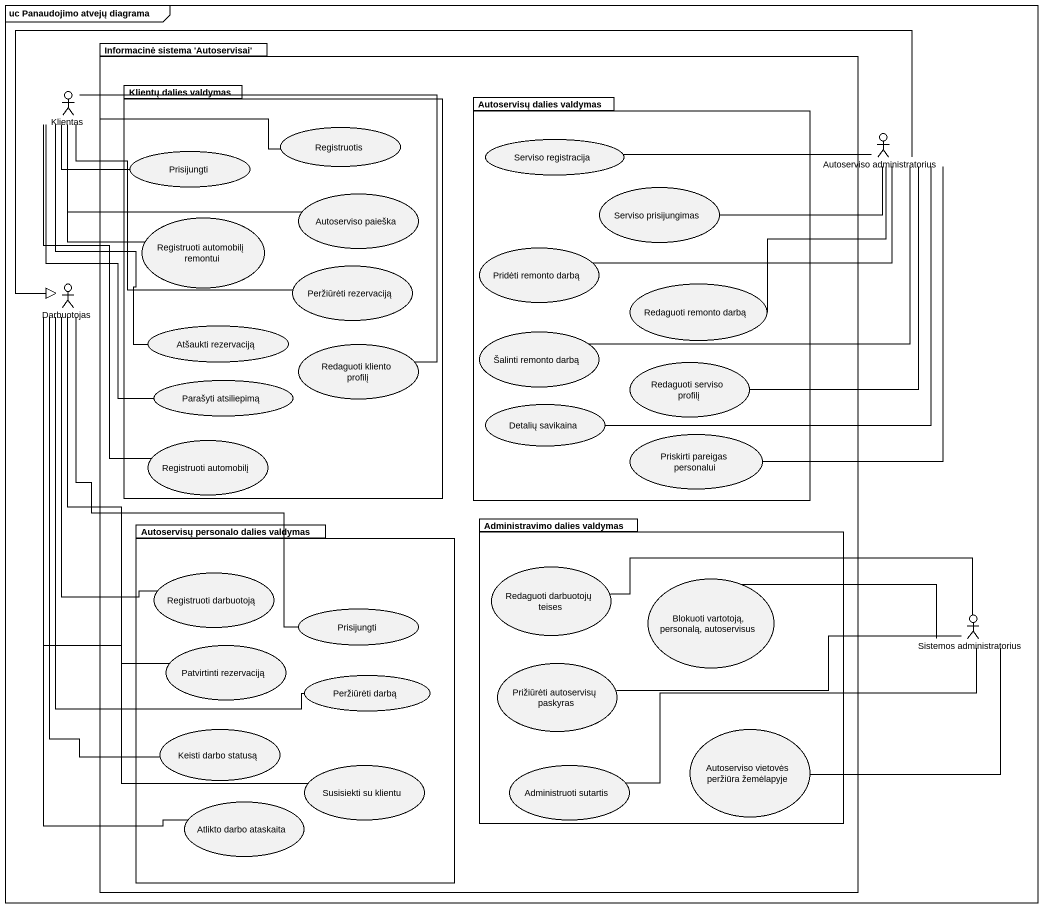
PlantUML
@startuml
mainframe uc Panaudojimo atvejų diagrama
package "Informacinė sistema 'Autoservisai'" as Informacinė_sistema {
  package "Klientų dalies valdymas" as Klientų_dalies_valdymas {
    usecase Registruotis
    usecase Prisijungti
    usecase "Registruoti automobilį remontui" as Registruoti_automobilį
    usecase "Autoserviso paieška" as Autoserviso_paieška
    usecase "Peržiūrėti rezervaciją" as Peržiūrėti_rezervaciją
    usecase "Atšaukti rezervaciją" as Atšaukti_rezervaciją
    usecase "Redaguoti kliento profilį" as Redaguoti_kliento_profilį
    usecase "Parašyti atsiliepimą" as Parašyti_atsiliepimą
    usecase "Registruoti automobilį" as Registruoti_automobilį_2
  }
  package "Autoservisų dalies valdymas" as Autoservisų_dalies_valdymas {
    usecase "Serviso registracija" as Serviso_registracija
    usecase "Serviso prisijungimas" as Serviso_prisijungimas
    usecase "Pridėti remonto darbą" as Pridėti_remonto_darbą
    usecase "Redaguoti remonto darbą" as Redaguoti_remonto_darbą
    usecase "Šalinti remonto darbą" as Šalinti_remonto_darbą
    usecase "Redaguoti serviso profilį" as Redaguoti_serviso_profilį
    usecase "Detalių savikaina" as Detalių_savikaina
    usecase "Priskirti pareigas personalui" as Priskirti_pareigas
  }
  package "Autoservisų personalo dalies valdymas" as Autoservisų_personalo {
    usecase "Registruoti darbuotoją" as Registruoti_darbuotoją
    usecase "Prisijungti" as Prisijungti_2
    usecase "Patvirtinti rezervaciją" as Patvirtinti_rezervaciją
    usecase "Peržiūrėti darbą" as Peržiūrėti_darbą
    usecase "Keisti darbo statusą" as Keisti_darbo_statusą
    usecase "Susisiekti su klientu" as Susisiekti_su_klientu
    usecase "Atlikto darbo ataskaita" as Atlikto_darbo_ataskaita
  }
  package "Administravimo dalies valdymas" as Administravimo_dalies {
    usecase "Redaguoti darbuotojų teises" as Redaguoti_darbuotojų_teises
    usecase "Blokuoti vartotoją, personalą, autoservisus" as Blokuoti_vartotoją
    usecase "Prižiūrėti autoservisų paskyras" as Prižiūrėti_autoservisų
    usecase "Autoserviso vietovės peržiūra žemėlapyje" as Autoserviso_vietovės
    usecase "Administruoti sutartis" as Administruoti_sutartis
  }
}
actor Klientas
actor "Autoserviso administratorius" as Autoserviso_administratorius
actor Darbuotojas
actor "Sistemos administratorius" as Sistemos_administratorius
Klientas -right- Registruotis
Klientas -right- Prisijungti
Klientas -- Registruoti_automobilį
Klientas -right- Autoserviso_paieška
Klientas -- Peržiūrėti_rezervaciją
Klientas -- Atšaukti_rezervaciją
Klientas -- Redaguoti_kliento_profilį
Klientas -- Parašyti_atsiliepimą
Klientas -- Registruoti_automobilį_2
Autoserviso_administratorius -left- Serviso_registracija
Autoserviso_administratorius -left- Serviso_prisijungimas
Autoserviso_administratorius -left- Pridėti_remonto_darbą
Autoserviso_administratorius -left-|> Darbuotojas
Autoserviso_administratorius -- Redaguoti_remonto_darbą
Autoserviso_administratorius -- Šalinti_remonto_darbą
Autoserviso_administratorius -- Redaguoti_serviso_profilį
Autoserviso_administratorius -- Detalių_savikaina
Autoserviso_administratorius -- Priskirti_pareigas
Darbuotojas -- Registruoti_darbuotoją
Darbuotojas -- Prisijungti_2
Darbuotojas -- Patvirtinti_rezervaciją
Darbuotojas -- Peržiūrėti_darbą
Darbuotojas -- Keisti_darbo_statusą
Darbuotojas -- Susisiekti_su_klientu
Darbuotojas -- Atlikto_darbo_ataskaita
Sistemos_administratorius -left- Redaguoti_darbuotojų_teises
Sistemos_administratorius -left- Blokuoti_vartotoją
Sistemos_administratorius -left- Prižiūrėti_autoservisų
Sistemos_administratorius -- Autoserviso_vietovės
Sistemos_administratorius -left- Administruoti_sutartis
@enduml
